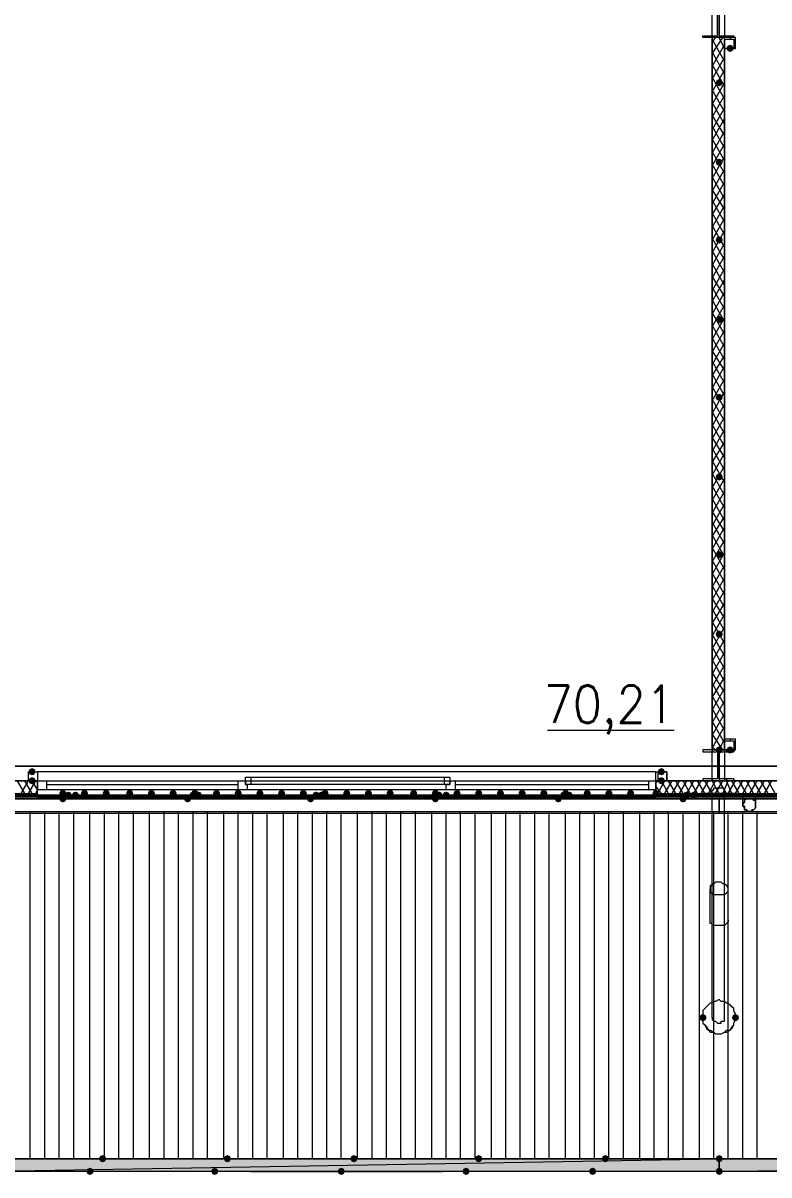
# Model space of a CAD drawing. Header units: millimetres. Extents: x 0 to 420, y 0 to 297.
# Drawn here: x 331.3 to 348.76, y 96.35 to 123.32 of the extents above; entities that cross this region are included whole.
import ezdxf

# ---------------------------------------------------------------- set-up
doc = ezdxf.new("R2010")
doc.units = ezdxf.units.MM
doc.styles.get("Standard").update_dxf_attribs({"font": 'STANDARD'})

msp = doc.modelspace()

# ---------------------------------------------------------------- hatches: boundary and pattern name
for color, points in [(7, [(347.937667, 122.724333), (347.912796, 122.664537), (347.853, 122.639667), (347.793204, 122.664537), (347.768333, 122.724333), (347.793204, 122.784129), (347.853, 122.809), (347.912796, 122.784129)]), (7, [(347.683667, 121.92), (347.658796, 121.860204), (347.599, 121.835333), (347.539204, 121.860204), (347.514333, 121.92), (347.539204, 121.979796), (347.599, 122.004667), (347.658796, 121.979796)]), (7, [(347.683667, 120.057333), (347.658796, 119.997537), (347.599, 119.972667), (347.539204, 119.997537), (347.514333, 120.057333), (347.539204, 120.117129), (347.599, 120.142), (347.658796, 120.117129)]), (7, [(347.683667, 118.237), (347.658796, 118.177204), (347.599, 118.152333), (347.539204, 118.177204), (347.514333, 118.237), (347.539204, 118.296796), (347.599, 118.321667), (347.658796, 118.296796)]), (7, [(347.683667, 116.374333), (347.658796, 116.314537), (347.599, 116.289667), (347.539204, 116.314537), (347.514333, 116.374333), (347.539204, 116.434129), (347.599, 116.459), (347.658796, 116.434129)]), (7, [(347.683667, 114.554), (347.658796, 114.494204), (347.599, 114.469333), (347.539204, 114.494204), (347.514333, 114.554), (347.539204, 114.613796), (347.599, 114.638667), (347.658796, 114.613796)]), (7, [(347.683667, 112.691333), (347.658796, 112.631537), (347.599, 112.606667), (347.539204, 112.631537), (347.514333, 112.691333), (347.539204, 112.751129), (347.599, 112.776), (347.658796, 112.751129)]), (7, [(347.683667, 110.871), (347.658796, 110.811204), (347.599, 110.786333), (347.539204, 110.811204), (347.514333, 110.871), (347.539204, 110.930796), (347.599, 110.955667), (347.658796, 110.930796)]), (7, [(347.683667, 109.008333), (347.658796, 108.948537), (347.599, 108.923667), (347.539204, 108.948537), (347.514333, 109.008333), (347.539204, 109.068129), (347.599, 109.093), (347.658796, 109.068129)]), (7, [(347.683667, 106.299), (347.658796, 106.239204), (347.599, 106.214333), (347.539204, 106.239204), (347.514333, 106.299), (347.539204, 106.358796), (347.599, 106.383667), (347.658796, 106.358796)]), (7, [(347.937667, 106.299), (347.912796, 106.239204), (347.853, 106.214333), (347.793204, 106.239204), (347.768333, 106.299), (347.793204, 106.358796), (347.853, 106.383667), (347.912796, 106.358796)]), (7, [(331.597, 105.791), (331.572129, 105.731204), (331.512333, 105.706333), (331.452538, 105.731204), (331.427667, 105.791), (331.452537, 105.850796), (331.512333, 105.875667), (331.572129, 105.850796)]), (7, [(346.329, 105.791), (346.304129, 105.731204), (346.244333, 105.706333), (346.184537, 105.731204), (346.159667, 105.791), (346.184537, 105.850796), (346.244333, 105.875667), (346.304129, 105.850796)]), (7, [(331.597, 105.579333), (331.572129, 105.519537), (331.512333, 105.494667), (331.452538, 105.519537), (331.427667, 105.579333), (331.452537, 105.639129), (331.512333, 105.664), (331.572129, 105.639129)]), (7, [(346.329, 105.579333), (346.304129, 105.519537), (346.244333, 105.494667), (346.184537, 105.519537), (346.159667, 105.579333), (346.184537, 105.639129), (346.244333, 105.664), (346.304129, 105.639129)]), (7, [(332.316667, 105.283), (332.291796, 105.223204), (332.232, 105.198333), (332.172204, 105.223204), (332.147333, 105.283), (332.172204, 105.342796), (332.232, 105.367667), (332.291796, 105.342796)]), (254, [(332.316667, 105.156), (332.291796, 105.096204), (332.232, 105.071333), (332.172204, 105.096204), (332.147333, 105.156), (332.172204, 105.215796), (332.232, 105.240667), (332.291796, 105.215796)]), (254, [(332.443667, 105.240667), (332.418796, 105.180871), (332.359, 105.156), (332.299204, 105.180871), (332.274333, 105.240667), (332.299204, 105.300462), (332.359, 105.325333), (332.418796, 105.300463)]), (254, [(332.613, 105.240667), (332.588129, 105.180871), (332.528333, 105.156), (332.468538, 105.180871), (332.443667, 105.240667), (332.468537, 105.300462), (332.528333, 105.325333), (332.588129, 105.300463)]), (254, [(332.613, 105.240667), (332.588129, 105.180871), (332.528333, 105.156), (332.468538, 105.180871), (332.443667, 105.240667), (332.468537, 105.300462), (332.528333, 105.325333), (332.588129, 105.300463)]), (7, [(332.824667, 105.283), (332.799796, 105.223204), (332.74, 105.198333), (332.680204, 105.223204), (332.655333, 105.283), (332.680204, 105.342796), (332.74, 105.367667), (332.799796, 105.342796)]), (7, [(333.332667, 105.283), (333.307796, 105.223204), (333.248, 105.198333), (333.188204, 105.223204), (333.163333, 105.283), (333.188204, 105.342796), (333.248, 105.367667), (333.307796, 105.342796)]), (7, [(333.883, 105.283), (333.858129, 105.223204), (333.798333, 105.198333), (333.738538, 105.223204), (333.713667, 105.283), (333.738537, 105.342796), (333.798333, 105.367667), (333.858129, 105.342796)]), (7, [(334.391, 105.283), (334.366129, 105.223204), (334.306333, 105.198333), (334.246537, 105.223204), (334.221667, 105.283), (334.246537, 105.342796), (334.306333, 105.367667), (334.366129, 105.342796)]), (7, [(334.899, 105.283), (334.874129, 105.223204), (334.814333, 105.198333), (334.754537, 105.223204), (334.729667, 105.283), (334.754537, 105.342796), (334.814333, 105.367667), (334.874129, 105.342796)]), (254, [(335.237667, 105.156), (335.212796, 105.096204), (335.153, 105.071333), (335.093204, 105.096204), (335.068333, 105.156), (335.093204, 105.215796), (335.153, 105.240667), (335.212796, 105.215796)]), (254, [(335.364667, 105.240667), (335.339796, 105.180871), (335.28, 105.156), (335.220204, 105.180871), (335.195333, 105.240667), (335.220204, 105.300462), (335.28, 105.325333), (335.339796, 105.300463)]), (7, [(335.407, 105.283), (335.382129, 105.223204), (335.322333, 105.198333), (335.262538, 105.223204), (335.237667, 105.283), (335.262537, 105.342796), (335.322333, 105.367667), (335.382129, 105.342796)]), (254, [(335.491667, 105.240667), (335.466796, 105.180871), (335.407, 105.156), (335.347204, 105.180871), (335.322333, 105.240667), (335.347204, 105.300462), (335.407, 105.325333), (335.466796, 105.300463)]), (254, [(335.491667, 105.240667), (335.466796, 105.180871), (335.407, 105.156), (335.347204, 105.180871), (335.322333, 105.240667), (335.347204, 105.300462), (335.407, 105.325333), (335.466796, 105.300463)]), (7, [(335.915, 105.283), (335.890129, 105.223204), (335.830333, 105.198333), (335.770538, 105.223204), (335.745667, 105.283), (335.770537, 105.342796), (335.830333, 105.367667), (335.890129, 105.342796)]), (7, [(336.423, 105.283), (336.398129, 105.223204), (336.338333, 105.198333), (336.278537, 105.223204), (336.253667, 105.283), (336.278537, 105.342796), (336.338333, 105.367667), (336.398129, 105.342796)]), (7, [(336.931, 105.283), (336.906129, 105.223204), (336.846333, 105.198333), (336.786538, 105.223204), (336.761667, 105.283), (336.786537, 105.342796), (336.846333, 105.367667), (336.906129, 105.342796)]), (7, [(337.439, 105.283), (337.414129, 105.223204), (337.354333, 105.198333), (337.294537, 105.223204), (337.269667, 105.283), (337.294537, 105.342796), (337.354333, 105.367667), (337.414129, 105.342796)]), (7, [(337.947, 105.283), (337.922129, 105.223204), (337.862333, 105.198333), (337.802538, 105.223204), (337.777667, 105.283), (337.802537, 105.342796), (337.862333, 105.367667), (337.922129, 105.342796)]), (254, [(338.116333, 105.156), (338.091462, 105.096204), (338.031667, 105.071333), (337.971871, 105.096204), (337.947, 105.156), (337.971871, 105.215796), (338.031667, 105.240667), (338.091462, 105.215796)]), (254, [(338.243333, 105.240667), (338.218462, 105.180871), (338.158667, 105.156), (338.098871, 105.180871), (338.074, 105.240667), (338.098871, 105.300462), (338.158667, 105.325333), (338.218462, 105.300463)]), (254, [(338.370333, 105.240667), (338.345463, 105.180871), (338.285667, 105.156), (338.225871, 105.180871), (338.201, 105.240667), (338.225871, 105.300462), (338.285667, 105.325333), (338.345462, 105.300463)]), (254, [(338.412667, 105.240667), (338.387796, 105.180871), (338.328, 105.156), (338.268204, 105.180871), (338.243333, 105.240667), (338.268204, 105.300462), (338.328, 105.325333), (338.387796, 105.300463)]), (7, [(338.455, 105.283), (338.430129, 105.223204), (338.370333, 105.198333), (338.310538, 105.223204), (338.285667, 105.283), (338.310537, 105.342796), (338.370333, 105.367667), (338.430129, 105.342796)]), (7, [(338.963, 105.283), (338.938129, 105.223204), (338.878333, 105.198333), (338.818537, 105.223204), (338.793667, 105.283), (338.818537, 105.342796), (338.878333, 105.367667), (338.938129, 105.342796)]), (7, [(339.471, 105.283), (339.446129, 105.223204), (339.386333, 105.198333), (339.326537, 105.223204), (339.301667, 105.283), (339.326537, 105.342796), (339.386333, 105.367667), (339.446129, 105.342796)]), (7, [(339.979, 105.283), (339.954129, 105.223204), (339.894333, 105.198333), (339.834538, 105.223204), (339.809667, 105.283), (339.834537, 105.342796), (339.894333, 105.367667), (339.954129, 105.342796)]), (7, [(340.529333, 105.283), (340.504462, 105.223204), (340.444667, 105.198333), (340.384871, 105.223204), (340.36, 105.283), (340.384871, 105.342796), (340.444667, 105.367667), (340.504462, 105.342796)]), (7, [(341.037333, 105.283), (341.012462, 105.223204), (340.952667, 105.198333), (340.892871, 105.223204), (340.868, 105.283), (340.892871, 105.342796), (340.952667, 105.367667), (341.012462, 105.342796)]), (254, [(341.037333, 105.156), (341.012462, 105.096204), (340.952667, 105.071333), (340.892871, 105.096204), (340.868, 105.156), (340.892871, 105.215796), (340.952667, 105.240667), (341.012462, 105.215796)]), (254, [(341.122, 105.240667), (341.097129, 105.180871), (341.037333, 105.156), (340.977538, 105.180871), (340.952667, 105.240667), (340.977537, 105.300462), (341.037333, 105.325333), (341.097129, 105.300463)]), (254, [(341.291333, 105.240667), (341.266462, 105.180871), (341.206667, 105.156), (341.146871, 105.180871), (341.122, 105.240667), (341.146871, 105.300462), (341.206667, 105.325333), (341.266462, 105.300463)]), (254, [(341.291333, 105.240667), (341.266462, 105.180871), (341.206667, 105.156), (341.146871, 105.180871), (341.122, 105.240667), (341.146871, 105.300462), (341.206667, 105.325333), (341.266462, 105.300463)]), (7, [(341.545333, 105.283), (341.520463, 105.223204), (341.460667, 105.198333), (341.400871, 105.223204), (341.376, 105.283), (341.400871, 105.342796), (341.460667, 105.367667), (341.520462, 105.342796)]), (7, [(342.053333, 105.283), (342.028462, 105.223204), (341.968667, 105.198333), (341.908871, 105.223204), (341.884, 105.283), (341.908871, 105.342796), (341.968667, 105.367667), (342.028462, 105.342796)]), (7, [(342.561333, 105.283), (342.536462, 105.223204), (342.476667, 105.198333), (342.416871, 105.223204), (342.392, 105.283), (342.416871, 105.342796), (342.476667, 105.367667), (342.536462, 105.342796)]), (7, [(343.069333, 105.283), (343.044462, 105.223204), (342.984667, 105.198333), (342.924871, 105.223204), (342.9, 105.283), (342.924871, 105.342796), (342.984667, 105.367667), (343.044462, 105.342796)]), (7, [(343.577333, 105.283), (343.552462, 105.223204), (343.492667, 105.198333), (343.432871, 105.223204), (343.408, 105.283), (343.432871, 105.342796), (343.492667, 105.367667), (343.552462, 105.342796)]), (254, [(343.916, 105.156), (343.891129, 105.096204), (343.831333, 105.071333), (343.771538, 105.096204), (343.746667, 105.156), (343.771537, 105.215796), (343.831333, 105.240667), (343.891129, 105.215796)]), (254, [(344.043, 105.240667), (344.018129, 105.180871), (343.958333, 105.156), (343.898537, 105.180871), (343.873667, 105.240667), (343.898537, 105.300462), (343.958333, 105.325333), (344.018129, 105.300463)]), (7, [(344.085333, 105.283), (344.060462, 105.223204), (344.000667, 105.198333), (343.940871, 105.223204), (343.916, 105.283), (343.940871, 105.342796), (344.000667, 105.367667), (344.060462, 105.342796)]), (254, [(344.17, 105.240667), (344.145129, 105.180871), (344.085333, 105.156), (344.025538, 105.180871), (344.000667, 105.240667), (344.025537, 105.300462), (344.085333, 105.325333), (344.145129, 105.300463)]), (254, [(344.17, 105.240667), (344.145129, 105.180871), (344.085333, 105.156), (344.025538, 105.180871), (344.000667, 105.240667), (344.025537, 105.300462), (344.085333, 105.325333), (344.145129, 105.300463)]), (7, [(344.593333, 105.283), (344.568463, 105.223204), (344.508667, 105.198333), (344.448871, 105.223204), (344.424, 105.283), (344.448871, 105.342796), (344.508667, 105.367667), (344.568462, 105.342796)]), (7, [(345.101333, 105.283), (345.076462, 105.223204), (345.016667, 105.198333), (344.956871, 105.223204), (344.932, 105.283), (344.956871, 105.342796), (345.016667, 105.367667), (345.076462, 105.342796)]), (7, [(345.609333, 105.283), (345.584462, 105.223204), (345.524667, 105.198333), (345.464871, 105.223204), (345.44, 105.283), (345.464871, 105.342796), (345.524667, 105.367667), (345.584462, 105.342796)]), (7, [(346.202, 105.283), (346.177129, 105.223204), (346.117333, 105.198333), (346.057538, 105.223204), (346.032667, 105.283), (346.057537, 105.342796), (346.117333, 105.367667), (346.177129, 105.342796)]), (254, [(346.837, 105.156), (346.812129, 105.096204), (346.752333, 105.071333), (346.692538, 105.096204), (346.667667, 105.156), (346.692537, 105.215796), (346.752333, 105.240667), (346.812129, 105.215796)]), (254, [(346.921667, 105.240667), (346.896796, 105.180871), (346.837, 105.156), (346.777204, 105.180871), (346.752333, 105.240667), (346.777204, 105.300462), (346.837, 105.325333), (346.896796, 105.300463)]), (254, [(347.091, 105.240667), (347.066129, 105.180871), (347.006333, 105.156), (346.946537, 105.180871), (346.921667, 105.240667), (346.946537, 105.300462), (347.006333, 105.325333), (347.066129, 105.300463)]), (254, [(347.091, 105.240667), (347.066129, 105.180871), (347.006333, 105.156), (346.946537, 105.180871), (346.921667, 105.240667), (346.946537, 105.300462), (347.006333, 105.325333), (347.066129, 105.300463)]), (7, [(347.302667, 100.033667), (347.277796, 99.973871), (347.218, 99.949), (347.158204, 99.973871), (347.133333, 100.033667), (347.158204, 100.093462), (347.218, 100.118333), (347.277796, 100.093463)]), (7, [(348.064667, 100.033667), (348.039796, 99.973871), (347.98, 99.949), (347.920204, 99.973871), (347.895333, 100.033667), (347.920204, 100.093462), (347.98, 100.118333), (348.039796, 100.093463)]), (254, [(333.248, 96.731667), (333.223129, 96.671871), (333.163333, 96.647), (333.103538, 96.671871), (333.078667, 96.731667), (333.103537, 96.791462), (333.163333, 96.816333), (333.223129, 96.791463)]), (254, [(336.169, 96.731667), (336.144129, 96.671871), (336.084333, 96.647), (336.024537, 96.671871), (335.999667, 96.731667), (336.024537, 96.791462), (336.084333, 96.816333), (336.144129, 96.791463)]), (254, [(339.132333, 96.731667), (339.107462, 96.671871), (339.047667, 96.647), (338.987871, 96.671871), (338.963, 96.731667), (338.987871, 96.791462), (339.047667, 96.816333), (339.107462, 96.791463)]), (254, [(342.053333, 96.731667), (342.028462, 96.671871), (341.968667, 96.647), (341.908871, 96.671871), (341.884, 96.731667), (341.908871, 96.791462), (341.968667, 96.816333), (342.028462, 96.791463)]), (254, [(345.016667, 96.731667), (344.991796, 96.671871), (344.932, 96.647), (344.872204, 96.671871), (344.847333, 96.731667), (344.872204, 96.791462), (344.932, 96.816333), (344.991796, 96.791463)]), (254, [(347.683667, 96.731667), (347.658796, 96.671871), (347.599, 96.647), (347.539204, 96.671871), (347.514333, 96.731667), (347.539204, 96.791462), (347.599, 96.816333), (347.658796, 96.791463)]), (254, [(332.951667, 96.435333), (332.926796, 96.375538), (332.867, 96.350667), (332.807204, 96.375538), (332.782333, 96.435333), (332.807204, 96.495129), (332.867, 96.52), (332.926796, 96.495129)]), (254, [(335.872667, 96.435333), (335.847796, 96.375538), (335.788, 96.350667), (335.728204, 96.375538), (335.703333, 96.435333), (335.728204, 96.495129), (335.788, 96.52), (335.847796, 96.495129)]), (254, [(338.836, 96.435333), (338.811129, 96.375538), (338.751333, 96.350667), (338.691537, 96.375538), (338.666667, 96.435333), (338.691537, 96.495129), (338.751333, 96.52), (338.811129, 96.495129)]), (254, [(341.757, 96.435333), (341.732129, 96.375538), (341.672333, 96.350667), (341.612538, 96.375538), (341.587667, 96.435333), (341.612537, 96.495129), (341.672333, 96.52), (341.732129, 96.495129)]), (254, [(344.720333, 96.435333), (344.695462, 96.375538), (344.635667, 96.350667), (344.575871, 96.375538), (344.551, 96.435333), (344.575871, 96.495129), (344.635667, 96.52), (344.695462, 96.495129)]), (254, [(347.683667, 96.435333), (347.658796, 96.375538), (347.599, 96.350667), (347.539204, 96.375538), (347.514333, 96.435333), (347.539204, 96.495129), (347.599, 96.52), (347.658796, 96.495129)])]:
    msp.add_hatch(color=color).paths.add_polyline_path(points, flags=0)
h = msp.add_hatch(color=7)
h.paths.add_polyline_path([(382.947333, 105.156), (120.904, 105.156), (382.947333, 105.240667)], flags=0)
h.paths.add_polyline_path([(120.904, 105.156), (382.947333, 105.240667), (120.904, 105.240667)], flags=0)
h = msp.add_hatch(color=7)
h.paths.add_polyline_path([(347.599, 96.435333), (330.2, 96.435333), (347.599, 96.731667)], flags=0)
h.paths.add_polyline_path([(330.2, 96.435333), (347.599, 96.731667), (330.2, 96.731667)], flags=0)
h = msp.add_hatch(color=7)
h.paths.add_polyline_path([(364.955667, 96.435333), (347.599, 96.435333), (364.955667, 96.731667)], flags=0)
h.paths.add_polyline_path([(347.599, 96.435333), (364.955667, 96.731667), (347.599, 96.731667)], flags=0)

# ---------------------------------------------------------------- linework, layer by layer
at = {"color": 7, "lineweight": 0}
for points in [[(394.335, 222.25), (260.265333, 222.25), (260.265333, 191.219667), (243.586, 191.219667), (243.586, 222.25), (109.516333, 222.25), (109.516333, 105.579333), (243.586, 105.579333), (243.586, 136.609667), (260.265333, 136.609667), (260.265333, 105.579333), (394.335, 105.579333)], [(243.586, 221.869), (243.586, 191.219667), (260.265333, 191.219667), (260.265333, 221.869), (393.954, 221.869), (393.954, 105.918), (260.265333, 105.918), (260.265333, 136.609667), (243.586, 136.609667), (243.586, 105.918), (109.897333, 105.918), (109.897333, 221.869)], [(347.937667, 122.978333), (347.218, 122.978333), (347.218, 123.020667), (347.556667, 123.020667), (347.556667, 123.655667), (347.218, 123.655667), (347.218, 123.698), (347.937667, 123.698), (347.937667, 123.655667), (347.599, 123.655667), (347.599, 123.020667), (347.937667, 123.020667)], [(347.429667, 122.978333), (347.429667, 106.299), (347.726, 106.299), (347.726, 122.978333)], [(347.98, 122.978333), (347.726, 122.978333), (347.726, 122.724333), (347.98, 122.724333)], [(347.937667, 122.936), (347.937667, 122.724333), (347.726, 122.724333), (347.726, 122.936)], [(347.98, 106.553), (347.726, 106.553), (347.726, 106.299), (347.98, 106.299)], [(347.937667, 106.299), (347.218, 106.299), (347.218, 106.256667), (347.556667, 106.256667), (347.556667, 105.621667), (347.218, 105.621667), (347.218, 105.579333), (347.937667, 105.579333), (347.937667, 105.621667), (347.599, 105.621667), (347.599, 106.256667), (347.937667, 106.256667)], [(347.937667, 106.510667), (347.937667, 106.299), (347.726, 106.299), (347.726, 106.510667)], [(331.427667, 105.791), (331.639333, 105.791), (331.639333, 105.579333), (331.427667, 105.579333), (331.427667, 105.791), (331.639333, 105.791), (331.639333, 105.579333), (331.427667, 105.579333)], [(346.117333, 105.791), (346.371333, 105.791), (346.371333, 105.579333), (346.117333, 105.579333)], [(346.159667, 105.791), (346.159667, 105.579333), (346.371333, 105.579333), (346.371333, 105.791)], [(331.639333, 105.579333), (331.639333, 105.367667)], [(336.507667, 105.664), (336.634667, 105.664), (336.634667, 105.494667), (336.507667, 105.494667)], [(341.291333, 105.494667), (341.164333, 105.494667), (341.164333, 105.664), (341.291333, 105.664)], [(346.117333, 105.579333), (346.117333, 105.367667)], [(382.947333, 105.156), (120.904, 105.156), (382.947333, 105.240667)], [(120.904, 105.156), (382.947333, 105.240667), (120.904, 105.240667)], [(347.599, 105.198333), (330.2, 105.198333), (330.2, 104.817333), (347.599, 104.817333)], [(347.599, 105.41), (347.641333, 105.41), (347.683667, 105.41), (347.726, 105.367667), (347.726, 105.325333), (347.726, 105.283), (347.683667, 105.283), (347.683667, 105.240667), (347.641333, 105.240667), (347.599, 105.240667), (347.556667, 105.240667), (347.514333, 105.240667), (347.472, 105.240667), (347.472, 105.283), (347.429667, 105.283), (347.429667, 105.325333), (347.429667, 105.367667), (347.472, 105.367667), (347.472, 105.41), (347.514333, 105.41), (347.556667, 105.41)], [(364.998, 105.198333), (347.599, 105.198333), (347.599, 104.817333), (364.998, 104.817333)], [(348.064667, 105.240667), (348.149333, 105.240667), (348.149333, 105.029), (348.149333, 104.986667), (348.191667, 104.944333), (348.191667, 104.902), (348.234, 104.902), (348.234, 104.859667), (348.276333, 104.859667), (348.318667, 104.859667), (348.361, 104.859667), (348.403333, 104.902), (348.445667, 104.944333), (348.445667, 104.986667), (348.445667, 105.029), (348.445667, 105.240667), (348.572667, 105.240667), (348.445667, 105.240667), (348.445667, 105.029), (348.445667, 104.986667), (348.445667, 104.944333), (348.403333, 104.902), (348.361, 104.902), (348.361, 104.859667), (348.318667, 104.859667), (348.276333, 104.859667), (348.234, 104.902), (348.191667, 104.902), (348.191667, 104.944333), (348.191667, 104.986667), (348.149333, 104.986667), (348.149333, 105.029), (348.149333, 105.240667), (348.064667, 105.240667), (348.149333, 105.240667), (348.149333, 105.029), (348.149333, 104.986667), (348.191667, 104.944333), (348.191667, 104.902), (348.234, 104.902), (348.234, 104.859667), (348.276333, 104.859667), (348.318667, 104.859667), (348.361, 104.859667), (348.403333, 104.902), (348.445667, 104.944333), (348.445667, 104.986667), (348.445667, 105.029), (348.445667, 105.240667), (348.572667, 105.240667), (348.445667, 105.240667), (348.445667, 105.029), (348.445667, 104.986667), (348.445667, 104.944333), (348.403333, 104.902), (348.361, 104.902), (348.361, 104.859667), (348.318667, 104.859667), (348.276333, 104.859667), (348.234, 104.902), (348.191667, 104.902), (348.191667, 104.944333), (348.191667, 104.986667), (348.149333, 104.986667), (348.149333, 105.029), (348.149333, 105.240667), (348.064667, 105.240667), (348.149333, 105.240667), (348.149333, 105.029), (348.149333, 104.986667), (348.191667, 104.986667), (348.191667, 104.944333), (348.191667, 104.902), (348.234, 104.902), (348.276333, 104.859667), (348.318667, 104.859667), (348.361, 104.859667), (348.361, 104.902), (348.403333, 104.902), (348.445667, 104.944333), (348.445667, 104.986667), (348.445667, 105.029), (348.445667, 105.240667), (348.572667, 105.240667), (348.445667, 105.240667), (348.445667, 105.029), (348.445667, 104.986667), (348.445667, 104.944333), (348.403333, 104.902), (348.361, 104.859667), (348.318667, 104.859667), (348.276333, 104.859667), (348.234, 104.859667), (348.234, 104.902), (348.191667, 104.902), (348.191667, 104.944333), (348.149333, 104.986667), (348.149333, 105.029), (348.149333, 105.240667)], [(348.149333, 105.029), (348.149333, 104.986667), (348.191667, 104.986667), (348.191667, 104.944333), (348.191667, 104.902), (348.234, 104.902), (348.276333, 104.859667), (348.318667, 104.859667), (348.361, 104.859667), (348.361, 104.902), (348.403333, 104.902), (348.445667, 104.944333), (348.445667, 104.986667), (348.445667, 105.029), (348.445667, 105.071333), (348.445667, 105.113667), (348.403333, 105.113667), (348.403333, 105.156), (348.361, 105.156), (348.318667, 105.156), (348.276333, 105.156), (348.234, 105.156), (348.191667, 105.113667), (348.191667, 105.071333)], [(348.445667, 105.029), (348.445667, 105.071333), (348.445667, 105.113667), (348.403333, 105.113667), (348.403333, 105.156), (348.361, 105.156), (348.318667, 105.156), (348.276333, 105.156), (348.234, 105.156), (348.191667, 105.113667), (348.191667, 105.071333), (348.149333, 105.029), (348.149333, 104.986667), (348.191667, 104.986667), (348.191667, 104.944333), (348.191667, 104.902), (348.234, 104.902), (348.276333, 104.859667), (348.318667, 104.859667), (348.361, 104.859667), (348.361, 104.902), (348.403333, 104.902), (348.445667, 104.944333), (348.445667, 104.986667)], [(382.947333, 97.324333), (382.947333, 96.731667), (120.904, 96.731667), (120.904, 97.324333), (120.904, 104.309333), (120.904, 104.859667), (382.947333, 104.859667), (382.947333, 104.309333)], [(347.641333, 103.208667), (347.599, 103.208667), (347.556667, 103.208667), (347.514333, 103.208667), (347.472, 103.166333), (347.429667, 103.166333), (347.429667, 103.124), (347.387333, 103.124), (347.387333, 103.081667), (347.387333, 103.039333), (347.387333, 102.997), (347.387333, 102.954667), (347.429667, 102.954667), (347.429667, 102.912333), (347.472, 102.912333), (347.514333, 102.912333), (347.556667, 102.912333), (347.599, 102.912333), (347.641333, 102.912333), (347.683667, 102.912333), (347.726, 102.912333), (347.768333, 102.954667), (347.810667, 102.997), (347.810667, 103.039333), (347.810667, 103.081667), (347.768333, 103.124), (347.726, 103.166333), (347.683667, 103.166333)], [(347.641333, 100.414667), (347.599, 100.457), (347.514333, 100.414667), (347.472, 100.414667), (347.387333, 100.372333), (347.345, 100.33), (347.302667, 100.287667), (347.260333, 100.245333), (347.218, 100.203), (347.218, 100.118333), (347.218, 100.033667), (347.218, 99.991333), (347.218, 99.906667), (347.260333, 99.864333), (347.302667, 99.822), (347.345, 99.737333), (347.387333, 99.737333), (347.472, 99.695), (347.514333, 99.652667), (347.599, 99.652667), (347.641333, 99.652667), (347.726, 99.695), (347.768333, 99.737333), (347.853, 99.737333), (347.895333, 99.822), (347.937667, 99.864333), (347.937667, 99.906667), (347.98, 99.991333), (347.98, 100.033667), (347.98, 100.118333), (347.937667, 100.203), (347.937667, 100.245333), (347.895333, 100.287667), (347.853, 100.33), (347.768333, 100.372333), (347.726, 100.414667)], [(364.955667, 96.731667), (364.955667, 96.435333), (347.599, 96.435333), (347.599, 96.731667), (347.599, 96.435333), (330.2, 96.435333), (330.2, 96.731667), (330.2, 96.435333), (312.801, 96.435333), (312.801, 96.731667), (312.801, 96.435333), (295.402, 96.435333), (295.402, 96.731667), (278.045333, 96.731667), (278.045333, 96.435333), (295.402, 96.435333), (295.402, 96.731667), (312.801, 96.731667), (330.2, 96.731667), (347.599, 96.731667)], [(347.599, 96.435333), (330.2, 96.435333), (347.599, 96.731667)], [(330.2, 96.435333), (347.599, 96.731667), (330.2, 96.731667)], [(364.955667, 96.435333), (347.599, 96.435333), (364.955667, 96.731667)], [(347.599, 96.435333), (364.955667, 96.731667), (347.599, 96.731667)], [(336.634667, 96.435333), (341.122, 96.435333)]]:
    msp.add_lwpolyline(points, close=True, dxfattribs=at)
at = {"color": 254, "lineweight": 0}
msp.add_lwpolyline([(243.586, 221.869), (109.897333, 221.869), (109.897333, 105.918), (243.586, 105.918), (243.586, 136.609667), (260.265333, 136.609667), (260.265333, 105.918), (393.954, 105.918), (393.954, 221.869), (260.265333, 221.869), (260.265333, 191.219667), (243.586, 191.219667)], close=True, dxfattribs=at)
at = {"color": 43, "lineweight": 0}
for points in [[(330.327, 105.579333), (347.429667, 105.579333), (347.429667, 140.081), (330.327, 140.081)], [(364.828667, 140.081), (347.726, 140.081), (347.726, 105.579333), (364.828667, 105.579333)]]:
    msp.add_lwpolyline(points, close=True, dxfattribs=at)
at = {"color": 7, "lineweight": 0}
for points in [[(347.599, 122.978333), (347.599, 123.698)], [(347.218, 122.978333), (347.218, 123.020667)], [(347.429667, 122.978333), (347.429667, 123.020667)], [(347.429667, 122.851333), (347.514333, 122.978333)], [(347.429667, 122.597333), (347.683667, 122.978333)], [(347.726, 122.724333), (347.599, 122.978333)], [(347.768333, 122.978333), (347.768333, 123.020667)], [(347.853, 122.978333), (347.853, 122.936)], [(347.937667, 122.978333), (347.937667, 123.020667)], [(347.726, 122.428), (347.429667, 122.936)], [(347.429667, 122.301), (347.726, 122.809)], [(347.726, 122.131667), (347.429667, 122.639667)], [(347.429667, 122.004667), (347.726, 122.512667)], [(347.726, 121.835333), (347.429667, 122.343333)], [(347.429667, 121.708333), (347.726, 122.216333)], [(347.726, 121.539), (347.429667, 122.047)], [(347.429667, 121.412), (347.726, 121.92)], [(347.726, 121.242667), (347.429667, 121.750667)], [(347.429667, 121.115667), (347.726, 121.623667)], [(347.726, 120.946333), (347.429667, 121.454333)], [(347.429667, 120.819333), (347.726, 121.327333)], [(347.726, 120.692333), (347.429667, 121.158)], [(347.429667, 120.565333), (347.726, 121.073333)], [(347.726, 120.396), (347.429667, 120.904)], [(347.429667, 120.269), (347.726, 120.777)], [(347.726, 120.099667), (347.429667, 120.607667)], [(347.429667, 119.972667), (347.726, 120.480667)], [(347.726, 119.803333), (347.429667, 120.311333)], [(347.429667, 119.676333), (347.726, 120.184333)], [(347.726, 119.507), (347.429667, 120.015)], [(347.429667, 119.38), (347.726, 119.888)], [(347.726, 119.210667), (347.429667, 119.718667)], [(347.429667, 119.083667), (347.726, 119.591667)], [(347.726, 118.956667), (347.429667, 119.422333)], [(347.429667, 118.829667), (347.726, 119.295333)], [(347.726, 118.660333), (347.429667, 119.168333)], [(347.429667, 118.533333), (347.726, 119.041333)], [(347.726, 118.364), (347.429667, 118.872)], [(347.429667, 118.237), (347.726, 118.745)], [(347.726, 118.067667), (347.429667, 118.575667)], [(347.429667, 117.940667), (347.726, 118.448667)], [(347.726, 117.771333), (347.429667, 118.279333)], [(347.429667, 117.644333), (347.726, 118.152333)], [(347.726, 117.475), (347.429667, 117.983)], [(347.429667, 117.348), (347.726, 117.856)], [(347.726, 117.178667), (347.429667, 117.686667)], [(347.429667, 117.051667), (347.726, 117.559667)], [(347.726, 116.924667), (347.429667, 117.390333)], [(347.429667, 116.797667), (347.726, 117.305667)], [(347.726, 116.628333), (347.429667, 117.136333)], [(347.429667, 116.501333), (347.726, 117.009333)], [(347.726, 116.332), (347.429667, 116.84)], [(347.429667, 116.205), (347.726, 116.713)], [(347.726, 116.035667), (347.429667, 116.543667)], [(347.429667, 115.908667), (347.726, 116.416667)], [(347.726, 115.739333), (347.429667, 116.247333)], [(347.429667, 115.612333), (347.726, 116.120333)], [(347.726, 115.443), (347.429667, 115.951)], [(347.429667, 115.316), (347.726, 115.824)], [(347.726, 115.189), (347.429667, 115.654667)], [(347.429667, 115.062), (347.726, 115.527667)], [(347.726, 114.892667), (347.429667, 115.400667)], [(347.429667, 114.765667), (347.726, 115.273667)], [(347.726, 114.596333), (347.429667, 115.104333)], [(347.429667, 114.469333), (347.726, 114.977333)], [(347.726, 114.3), (347.429667, 114.808)], [(347.429667, 114.173), (347.726, 114.681)], [(347.726, 114.003667), (347.429667, 114.511667)], [(347.429667, 113.876667), (347.726, 114.384667)], [(347.726, 113.707333), (347.429667, 114.215333)], [(347.429667, 113.580333), (347.726, 114.088333)], [(347.726, 113.411), (347.429667, 113.919)], [(347.429667, 113.284), (347.726, 113.792)], [(347.726, 113.157), (347.429667, 113.622667)], [(347.429667, 113.03), (347.726, 113.495667)], [(347.726, 112.860667), (347.429667, 113.368667)], [(347.429667, 112.733667), (347.726, 113.241667)], [(347.726, 112.564333), (347.429667, 113.072333)], [(347.429667, 112.437333), (347.726, 112.945333)], [(347.726, 112.268), (347.429667, 112.776)], [(347.429667, 112.141), (347.726, 112.649)], [(347.726, 111.971667), (347.429667, 112.479667)], [(347.429667, 111.844667), (347.726, 112.352667)], [(347.726, 111.675333), (347.429667, 112.183333)], [(347.429667, 111.548333), (347.726, 112.056333)], [(347.726, 111.421333), (347.429667, 111.887)], [(347.429667, 111.294333), (347.726, 111.76)], [(347.726, 111.125), (347.429667, 111.633)], [(347.429667, 110.998), (347.726, 111.506)], [(347.726, 110.828667), (347.429667, 111.336667)], [(347.429667, 110.701667), (347.726, 111.209667)], [(347.726, 110.532333), (347.429667, 111.040333)], [(347.429667, 110.405333), (347.726, 110.913333)], [(347.726, 110.236), (347.429667, 110.744)], [(347.429667, 110.109), (347.726, 110.617)], [(347.726, 109.939667), (347.429667, 110.447667)], [(347.429667, 109.812667), (347.726, 110.320667)], [(347.726, 109.643333), (347.429667, 110.151333)], [(347.429667, 109.516333), (347.726, 110.024333)], [(347.726, 109.389333), (347.429667, 109.855)], [(347.429667, 109.262333), (347.726, 109.728)], [(347.726, 109.093), (347.429667, 109.601)], [(347.429667, 108.966), (347.726, 109.474)], [(347.726, 108.796667), (347.429667, 109.304667)], [(347.429667, 108.669667), (347.726, 109.177667)], [(347.726, 108.500333), (347.429667, 109.008333)], [(347.429667, 108.373333), (347.726, 108.881333)], [(347.726, 108.204), (347.429667, 108.712)], [(347.429667, 108.077), (347.726, 108.585)], [(347.726, 107.907667), (347.429667, 108.415667)], [(347.429667, 107.780667), (347.726, 108.288667)], [(347.726, 107.653667), (347.429667, 108.119333)], [(347.429667, 107.526667), (347.726, 107.992333)], [(347.726, 107.357333), (347.429667, 107.865333)], [(347.429667, 107.230333), (347.726, 107.738333)], [(347.726, 107.061), (347.429667, 107.569)], [(347.429667, 106.934), (347.726, 107.442)], [(347.726, 106.764667), (347.429667, 107.272667)], [(347.429667, 106.637667), (347.726, 107.145667)], [(347.726, 106.468333), (347.429667, 106.976333)], [(347.429667, 106.341333), (347.726, 106.849333)], [(343.577333, 106.764667), (346.540667, 106.764667)], [(347.683667, 106.299), (347.429667, 106.68)], [(347.599, 106.299), (347.726, 106.553)], [(347.853, 106.553), (347.853, 106.510667)], [(347.218, 106.299), (347.218, 106.256667)], [(347.514333, 106.299), (347.429667, 106.383667)], [(347.429667, 106.299), (347.429667, 106.256667)], [(347.599, 106.299), (347.599, 105.579333)], [(347.768333, 106.299), (347.768333, 106.256667)], [(347.937667, 106.299), (347.937667, 106.256667)], [(338.878333, 105.791), (331.639333, 105.791), (331.639333, 105.706333)], [(338.878333, 105.791), (331.639333, 105.791), (331.639333, 105.706333)], [(346.117333, 105.706333), (346.117333, 105.791), (338.878333, 105.791)], [(346.117333, 105.706333), (346.117333, 105.791), (338.878333, 105.791)], [(331.639333, 105.579333), (328.760667, 105.579333)], [(331.343, 105.283), (331.173667, 105.579333)], [(331.258333, 105.283), (331.427667, 105.579333)], [(331.512333, 105.283), (331.343, 105.579333)], [(331.427667, 105.283), (331.597, 105.579333)], [(331.639333, 105.367667), (331.512333, 105.579333)], [(331.639333, 105.706333), (331.639333, 105.579333), (338.878333, 105.579333)], [(331.639333, 105.706333), (331.639333, 105.579333), (338.878333, 105.579333)], [(331.639333, 105.283), (331.639333, 105.367667), (331.639333, 105.579333)], [(331.639333, 105.579333), (346.117333, 105.579333)], [(331.639333, 105.579333), (331.851, 105.579333), (331.851, 105.367667), (331.639333, 105.367667)], [(331.851, 105.579333), (336.338333, 105.579333)], [(331.851, 105.494667), (336.338333, 105.494667)], [(336.465333, 105.367667), (336.338333, 105.367667), (336.338333, 105.579333), (336.465333, 105.579333)], [(336.465333, 105.579333), (336.507667, 105.579333), (336.507667, 105.494667), (336.55, 105.494667), (336.55, 105.367667), (336.465333, 105.367667)], [(336.634667, 105.664), (341.164333, 105.664)], [(336.634667, 105.664), (341.164333, 105.664)], [(336.634667, 105.579333), (341.164333, 105.579333)], [(341.164333, 105.494667), (336.634667, 105.494667)], [(338.878333, 105.579333), (346.117333, 105.579333), (346.117333, 105.706333)], [(338.878333, 105.579333), (346.117333, 105.579333), (346.117333, 105.706333)], [(341.333667, 105.367667), (341.206667, 105.367667), (341.206667, 105.494667), (341.291333, 105.494667), (341.291333, 105.579333), (341.333667, 105.579333)], [(341.333667, 105.579333), (341.418333, 105.579333), (341.418333, 105.367667), (341.333667, 105.367667)], [(341.418333, 105.579333), (345.948, 105.579333)], [(341.418333, 105.494667), (345.948, 105.494667)], [(346.117333, 105.367667), (345.948, 105.367667), (345.948, 105.579333), (346.117333, 105.579333)], [(346.117333, 105.537), (346.159667, 105.579333)], [(346.117333, 105.283), (346.117333, 105.367667), (346.117333, 105.579333)], [(349.038333, 105.579333), (346.117333, 105.579333)], [(346.244333, 105.283), (346.117333, 105.452333)], [(346.159667, 105.283), (346.329, 105.579333)], [(346.413667, 105.283), (346.244333, 105.579333)], [(346.329, 105.283), (346.498333, 105.579333)], [(346.583, 105.283), (346.413667, 105.579333)], [(346.498333, 105.283), (346.667667, 105.579333)], [(346.752333, 105.283), (346.583, 105.579333)], [(346.667667, 105.283), (346.837, 105.579333)], [(346.921667, 105.283), (346.752333, 105.579333)], [(346.837, 105.283), (347.006333, 105.579333)], [(347.091, 105.283), (346.921667, 105.579333)], [(347.006333, 105.283), (347.175667, 105.579333)], [(347.260333, 105.283), (347.091, 105.579333)], [(347.175667, 105.283), (347.345, 105.579333)], [(347.218, 105.621667), (347.218, 105.579333)], [(347.429667, 105.283), (347.260333, 105.579333)], [(347.345, 105.283), (347.514333, 105.579333)], [(347.429667, 105.621667), (347.429667, 105.579333)], [(347.599, 105.283), (347.429667, 105.579333)], [(347.514333, 105.283), (347.683667, 105.579333)], [(347.768333, 105.283), (347.599, 105.579333)], [(347.683667, 105.283), (347.810667, 105.579333)], [(347.768333, 105.621667), (347.768333, 105.579333)], [(347.895333, 105.283), (347.768333, 105.579333)], [(347.810667, 105.283), (347.98, 105.579333)], [(348.064667, 105.283), (347.895333, 105.579333)], [(347.937667, 105.621667), (347.937667, 105.579333)], [(347.98, 105.283), (348.149333, 105.579333)], [(348.234, 105.283), (348.064667, 105.579333)], [(348.149333, 105.283), (348.318667, 105.579333)], [(348.403333, 105.283), (348.234, 105.579333)], [(348.318667, 105.283), (348.488, 105.579333)], [(348.572667, 105.283), (348.403333, 105.579333)], [(348.488, 105.283), (348.657333, 105.579333)], [(348.742, 105.283), (348.572667, 105.579333)], [(348.657333, 105.283), (348.826667, 105.579333)], [(348.911333, 105.283), (348.742, 105.579333)], [(383.243667, 105.240667), (120.904, 105.240667), (383.243667, 105.240667), (120.904, 105.240667)], [(382.947333, 105.240667), (120.904, 105.240667)], [(383.243667, 105.240667), (382.947333, 105.240667), (120.904, 105.240667)], [(383.243667, 105.240667), (120.904, 105.240667), (120.904, 105.156)], [(328.760667, 105.283), (331.639333, 105.283)], [(331.597, 105.283), (331.639333, 105.367667)], [(331.639333, 105.283), (331.639333, 105.367667)], [(331.639333, 105.283), (331.639333, 105.198333), (346.117333, 105.198333), (346.117333, 105.283)], [(336.338333, 105.367667), (331.851, 105.367667)], [(341.206667, 105.367667), (336.55, 105.367667)], [(345.948, 105.367667), (341.418333, 105.367667)], [(346.117333, 105.283), (346.117333, 105.367667)], [(346.117333, 105.283), (349.038333, 105.283)], [(347.98, 105.198333), (347.98, 105.283), (347.937667, 105.283), (347.895333, 105.283), (347.853, 105.283), (347.768333, 105.283), (347.726, 105.283), (347.641333, 105.283), (347.599, 105.283), (347.514333, 105.283), (347.472, 105.283), (347.387333, 105.283), (347.345, 105.283), (347.302667, 105.283), (347.260333, 105.283), (347.218, 105.283), (347.218, 105.198333)], [(347.98, 105.198333), (347.937667, 105.198333), (347.895333, 105.198333), (347.853, 105.198333), (347.768333, 105.198333), (347.726, 105.198333), (347.641333, 105.198333), (347.599, 105.198333), (347.514333, 105.198333), (347.472, 105.198333), (347.387333, 105.198333), (347.345, 105.198333), (347.302667, 105.198333), (347.260333, 105.198333), (347.218, 105.198333)], [(347.429667, 100.033667), (347.429667, 105.325333)], [(347.726, 100.033667), (347.726, 105.325333)], [(120.904, 105.156), (382.947333, 105.156)], [(347.387333, 102.319667), (347.387333, 103.039333)], [(347.810667, 102.319667), (347.810667, 103.039333)], [(347.810667, 102.319667), (347.810667, 102.277333), (347.768333, 102.235), (347.726, 102.192667), (347.683667, 102.192667), (347.641333, 102.192667), (347.599, 102.192667), (347.556667, 102.192667), (347.514333, 102.192667), (347.472, 102.192667), (347.429667, 102.192667), (347.429667, 102.235), (347.387333, 102.235), (347.387333, 102.277333), (347.387333, 102.319667)], [(347.218, 100.033667), (347.218, 99.991333), (347.218, 99.906667), (347.260333, 99.864333), (347.302667, 99.779667), (347.345, 99.737333), (347.387333, 99.695), (347.472, 99.695), (347.514333, 99.652667), (347.599, 99.652667), (347.641333, 99.652667), (347.726, 99.695), (347.768333, 99.695), (347.853, 99.737333), (347.895333, 99.779667), (347.937667, 99.864333), (347.937667, 99.906667), (347.98, 99.991333), (347.98, 100.033667)], [(347.429667, 100.033667), (347.429667, 99.991333), (347.472, 99.949), (347.514333, 99.949), (347.556667, 99.906667), (347.599, 99.906667), (347.641333, 99.906667), (347.641333, 99.949), (347.683667, 99.949), (347.726, 99.949), (347.726, 99.991333), (347.726, 100.033667)], [(347.599, 96.731667), (330.2, 96.731667)], [(364.955667, 96.731667), (347.599, 96.731667)], [(341.122, 96.435333), (336.634667, 96.435333)]]:
    msp.add_lwpolyline(points, dxfattribs=at)
at = {"color": 253, "lineweight": 0}
for points in [[(331.47, 96.731667), (331.47, 104.859667)], [(331.808667, 96.731667), (331.808667, 104.859667)], [(332.147333, 96.731667), (332.147333, 104.859667)], [(332.486, 96.731667), (332.486, 104.859667)], [(332.867, 96.731667), (332.867, 104.859667)], [(333.205667, 96.731667), (333.205667, 104.859667)], [(333.544333, 96.731667), (333.544333, 104.859667)], [(333.883, 96.731667), (333.883, 104.859667)], [(334.264, 96.731667), (334.264, 104.859667)], [(334.602667, 96.731667), (334.602667, 104.859667)], [(334.941333, 96.731667), (334.941333, 104.859667)], [(335.28, 96.731667), (335.28, 104.859667)], [(335.618667, 96.731667), (335.618667, 104.859667)], [(335.999667, 96.731667), (335.999667, 104.859667)], [(336.338333, 96.731667), (336.338333, 104.859667)], [(336.677, 96.731667), (336.677, 104.859667)], [(337.015667, 96.731667), (337.015667, 104.859667)], [(337.396667, 96.731667), (337.396667, 104.859667)], [(337.735333, 96.731667), (337.735333, 104.859667)], [(338.074, 96.731667), (338.074, 104.859667)], [(338.412667, 96.731667), (338.412667, 104.859667)], [(338.751333, 96.731667), (338.751333, 104.859667)], [(339.132333, 96.731667), (339.132333, 104.859667)], [(339.471, 96.731667), (339.471, 104.859667)], [(339.809667, 96.731667), (339.809667, 104.859667)], [(340.148333, 96.731667), (340.148333, 104.859667)], [(340.487, 96.731667), (340.487, 104.859667)], [(340.868, 96.731667), (340.868, 104.859667)], [(341.206667, 96.731667), (341.206667, 104.859667)], [(341.545333, 96.731667), (341.545333, 104.859667)], [(341.884, 96.731667), (341.884, 104.859667)], [(342.265, 96.731667), (342.265, 104.859667)], [(342.603667, 96.731667), (342.603667, 104.859667)], [(342.942333, 96.731667), (342.942333, 104.859667)], [(343.281, 96.731667), (343.281, 104.859667)], [(343.619667, 96.731667), (343.619667, 104.859667)], [(344.000667, 96.731667), (344.000667, 104.859667)], [(344.339333, 96.731667), (344.339333, 104.859667)], [(344.678, 96.731667), (344.678, 104.859667)], [(345.016667, 96.731667), (345.016667, 104.859667)], [(345.355333, 96.731667), (345.355333, 104.859667)], [(345.736333, 96.731667), (345.736333, 104.859667)], [(346.075, 96.731667), (346.075, 104.859667)], [(346.413667, 96.731667), (346.413667, 104.859667)], [(346.752333, 96.731667), (346.752333, 104.859667)], [(347.133333, 96.731667), (347.133333, 104.859667)], [(347.472, 96.731667), (347.472, 104.859667)], [(347.810667, 96.731667), (347.810667, 104.859667)], [(348.149333, 96.731667), (348.149333, 104.859667)], [(348.488, 96.731667), (348.488, 104.859667)]]:
    msp.add_lwpolyline(points, dxfattribs=at)

# ---------------------------------------------------------------- texts
at = {"color": 7, "insert": (343.49266, 107.806039), "char_height": 0.872032, "width": 2.56764978, "attachment_point": 1}
msp.add_mtext('70,21', dxfattribs=at)

doc.saveas('drawing.dxf')
